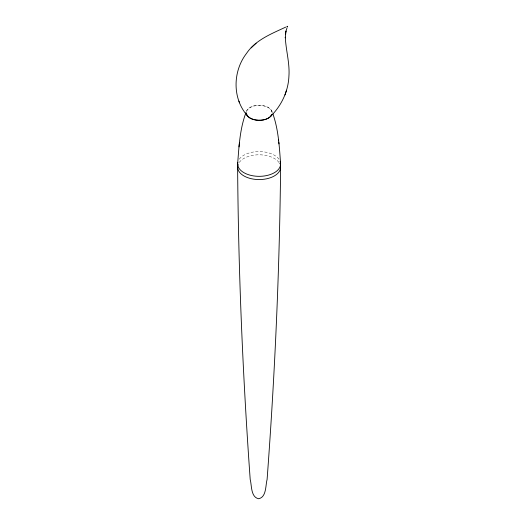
<?xml version="1.0" encoding="UTF-8"?>
<svg xmlns="http://www.w3.org/2000/svg" width="525" height="525" viewBox="0 0 525 525"><rect width="100%" height="100%" fill="white"/><g stroke="black" fill="none" stroke-linecap="round" stroke-linejoin="round"><path stroke-width="0.39" stroke-dasharray="2.62 1.97" d="M271.694 110.972L272.304 112.357M246.389 111.674A12.935 7.521 0.6 0 1 260.046 105.236A12.935 7.521 0.6 0 1 272.14 112.816M239.262 162.422A21.492 12.383 0.1 0 1 259.12 154.796A21.492 12.383 0.1 0 1 278.972 162.461M279.313 162.967A21.492 12.383 0.1 0 1 279.877 163.997M239.269 159.193A21.492 12.383 0.1 0 1 260.065 151.581A21.492 12.383 0.1 0 1 279.622 160.25M246.711 110.946A12.935 7.455 0.1 0 1 260.892 105.499A12.935 7.455 0.1 0 1 272.134 112.901"/><path stroke-width="0.79" d="M280.613 167.206C279.556 271.399 274.838 375.618 267.094 479.522C265.433 485.303 266.628 497.129 258.622 498.75C250.622 497.116 251.843 485.29 250.202 479.502C242.773 375.578 238.363 271.359 237.628 167.16M285.449 34.315L285.383 34.735L285.987 31.034L285.292 37.839L285.298 37.177C285.869 50.229 289.853 63.007 288.927 76.158C288.304 91.422 281.302 105.958 270.408 116.563M237.635 163.931C239.006 146.6 239.8 128.743 246.094 112.33M239.492 142.367L238.987 146.921M285.948 31.264L286.952 28.101M284.983 94.979L286.506 90.215M285.705 27.116C272.226 33.475 255.557 39.795 246.461 53.491C232.778 71.282 232.168 98.365 247.262 115.539M256.141 43.188L251.127 47.88M272.888 113.859C278.532 129.918 279.385 147.144 280.613 163.977M238.927 101.102L239.459 102.795M278.473 139.486L278.637 140.949M278.814 142.406L278.985 143.903M271.701 114.758A12.935 7.521 0.6 0 1 258.366 120.232A12.935 7.521 0.6 0 1 246.389 113.636M280.429 165.585A21.492 12.383 0.1 0 1 258.182 179.557A21.492 12.383 0.1 0 1 238.14 164.476M280.107 161.293A21.492 12.383 0.1 0 1 260.065 176.328A21.492 12.383 0.1 0 1 237.818 162.317M271.694 114.831A12.935 7.455 0.1 0 1 258.359 120.323A12.935 7.455 0.1 0 1 246.382 113.853M287.615 26.749C286.565 27.95 286.775 25.18 287.615 26.749"/></g></svg>
